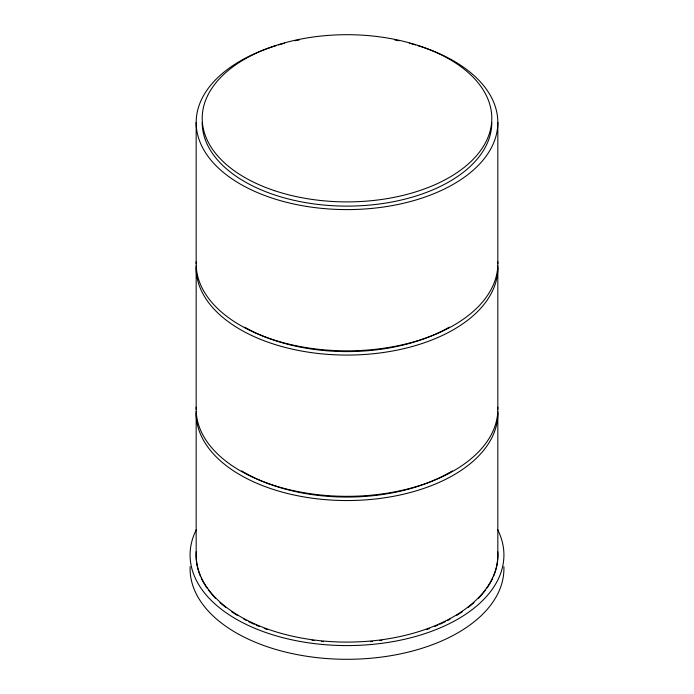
<?xml version="1.0" encoding="UTF-8"?>
<svg xmlns="http://www.w3.org/2000/svg" width="694" height="694" viewBox="0 0 694 694"><rect width="100%" height="100%" fill="white"/><g stroke="black" fill="none" stroke-linecap="round" stroke-linejoin="round"><path stroke-width="1.04" d="M497.832 122.517L497.832 263.772M497.832 267.997L497.832 409.243M497.832 413.468L497.832 555.616A150.832 87.08 0 0 1 493.573 576.167M196.168 122.517L196.168 263.772M196.168 267.997L196.168 409.243M196.168 413.468L196.168 555.616A150.832 87.08 0 0 0 200.427 576.167M497.693 529.73A156.913 90.593 0 0 1 347 645.585A156.913 90.593 0 0 1 196.307 529.73M503.879 566.66A156.913 90.593 0 0 1 347 659.3A156.913 90.593 0 0 1 190.121 566.66M497.789 411.412A150.832 87.08 0 0 1 347 500.548A150.832 87.08 0 0 1 196.211 411.412M492.688 578.154A150.832 87.08 0 0 1 486.971 588.061M485.705 589.822A150.832 87.08 0 0 1 478.426 598.341M473.976 602.618A150.832 87.08 0 0 1 468.363 607.319M462.213 611.813A150.832 87.08 0 0 1 456.583 615.457M450.128 619.161A150.832 87.08 0 0 1 447.404 620.601M445.548 621.538A150.832 87.08 0 0 1 439.796 624.262M437.827 625.138A150.832 87.08 0 0 1 434.834 626.413M429.733 628.434A150.832 87.08 0 0 1 426.619 629.579M381.934 640.328A150.832 87.08 0 0 1 379.861 640.605M372.522 641.447A150.832 87.08 0 0 1 370.405 641.646M323.595 641.646A150.832 87.08 0 0 1 321.478 641.447M314.139 640.605A150.832 87.08 0 0 1 312.066 640.328M267.381 629.579A150.832 87.08 0 0 1 264.267 628.434M259.166 626.413A150.832 87.08 0 0 1 256.173 625.138M254.204 624.262A150.832 87.08 0 0 1 248.452 621.538M246.596 620.601A150.832 87.08 0 0 1 243.872 619.161M237.417 615.457A150.832 87.08 0 0 1 231.787 611.813M225.637 607.319A150.832 87.08 0 0 1 220.024 602.618M215.574 598.341A150.832 87.08 0 0 1 208.295 589.822M207.029 588.061A150.832 87.08 0 0 1 201.312 578.154M449.382 327.108A144.794 83.601 0 0 1 244.618 327.108M452.297 470.853A144.794 83.601 0 0 1 450.363 472.007M449.382 472.579A144.794 83.601 0 0 1 244.618 472.579M243.637 472.007A144.794 83.601 0 0 1 241.703 470.853M491.794 122.517A144.794 83.601 0 0 1 347 206.118A144.794 83.601 0 0 1 202.206 122.517M497.789 407.196A150.832 87.08 0 0 1 347 496.331A150.832 87.08 0 0 1 196.211 407.196M497.789 265.941A150.832 87.08 0 0 1 347 355.076A150.832 87.08 0 0 1 196.211 265.941M417.51 45.535A150.832 87.08 0 0 1 463.731 177.664A150.832 87.08 0 0 1 230.269 177.664A150.832 87.08 0 0 1 276.49 45.535M278.485 44.937A150.832 87.08 0 0 1 284.601 43.236M295.089 40.755A150.832 87.08 0 0 1 299.357 39.896M394.643 39.896A150.832 87.08 0 0 1 398.911 40.755M409.399 43.236A150.832 87.08 0 0 1 415.515 44.937M497.789 261.716A150.832 87.08 0 0 1 347 350.852A150.832 87.08 0 0 1 196.211 261.716M497.789 551.904A150.884 87.114 0 0 1 347 642.097A150.884 87.114 0 0 1 196.211 551.904M274.598 190.694A144.794 83.601 0 0 0 491.794 118.301A144.794 83.601 0 0 0 274.598 45.899A144.794 83.601 0 0 0 274.598 190.694"/></g></svg>
